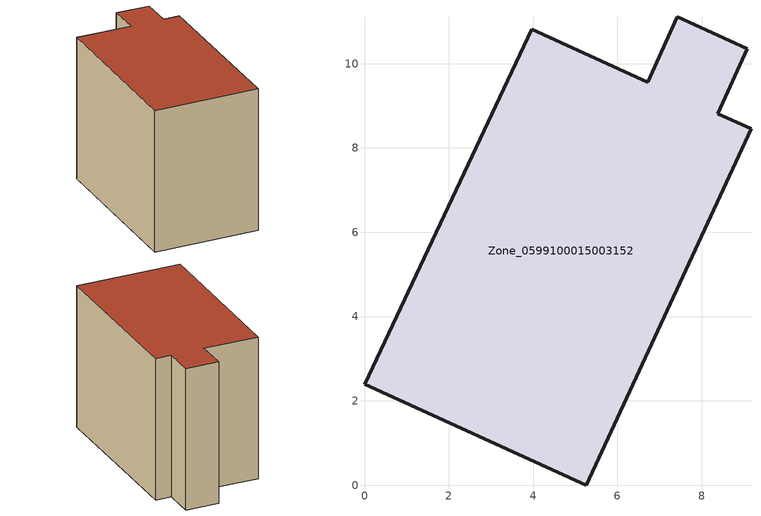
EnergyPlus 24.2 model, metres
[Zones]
Zone_0599100015003152
 floor ground (C_G): 5.26,0 0,2.39 3.97,10.81 6.72,9.56 7.42,11.11 9.08,10.35 8.38,8.81 9.17,8.45 z0.86
 wall outside (C_F): 8.38,8.81 9.08,10.35 7.42,11.11 6.72,9.56 3.97,10.81 0,2.39 5.26,0 9.17,8.45 8.38,8.81 z0.86:8.77
 roof outside (C_R): 5.26,0 9.17,8.45 8.38,8.81 9.08,10.35 7.42,11.11 6.72,9.56 3.97,10.81 0,2.39 z8.77
[BUILDING]
Pand.0599100015003152: North Axis=0; Terrain=City; Loads Convergence Tolerance Value=0.04; Temperature Convergence Tolerance Value=0.4; Solar Distribution=FullExterior; Maximum Number of Warmup Days=25; Minimum Number of Warmup Days=1
[Site:Location]
Rotterdam.The.Hague.AP_ZH_NLD Design_Conditions: Latitude=51.96; Longitude=4.45; Time Zone=1; Elevation=-4.5
[SITE:GROUNDTEMPERATURE:BUILDINGSURFACE]
18, 18, 18, 18, 18, 18, 18, 18, 18, 18, 18, 18
[MATERIAL] Thermal Absorptance=0.9; Solar Absorptance=0.7; Visible Absorptance=0.7
Name | Roughness | Thickness | Conductivity | Density | Specific Heat
G.TI.1965-1974 | MediumSmooth | 0.15 | 0.882353 | 540 | 1210
F.TI.1965-1974 | Rough | 0.3 | 0.697674 | 1920 | 840
R.TI.1965-1974 | MediumRough | 0.2 | 0.232558 | 1500 | 1000
[CONSTRUCTION]
C_G: G.TI.1965-1974
C_F: F.TI.1965-1974
C_R: R.TI.1965-1974
[ZONE]
Zone_0599100015003152: Type=1; Multiplier=1; Ceiling Height=Autocalculate; Volume=Autocalculate; Floor Area=autocalculate; Part of Total Floor Area=Yes
[ZONEINFILTRATION:DESIGNFLOWRATE]
Infil_Zone_0599100015003152: Zone or ZoneList or Space or SpaceList=Zone_0599100015003152; Schedule=AlwaysOn; Design Flow Rate Calculation Method=Flow/Area; Flow Rate per Floor Area=0.003; Constant Term Coefficient=1; Temperature Term Coefficient=0; Velocity Term Coefficient=0; Velocity Squared Term Coefficient=0
[HVACTEMPLATE:ZONE:IDEALLOADSAIRSYSTEM]
Zone_0599100015003152: Maximum Heating Supply Air Temperature=50; Minimum Cooling Supply Air Temperature=13; Maximum Heating Supply Air Humidity Ratio=0.0156; Minimum Cooling Supply Air Humidity Ratio=0.0077; Heating Limit=NoLimit; Cooling Limit=NoLimit; Dehumidification Control Type=ConstantSensibleHeatRatio; Cooling Sensible Heat Ratio=0.7; Dehumidification Setpoint=60; Humidification Control Type=None; Humidification Setpoint=30; Outdoor Air Method=None; Outdoor Air Flow Rate per Person=0.00944; Outdoor Air Flow Rate per Zone Floor Area=0; Outdoor Air Flow Rate per Zone=0; Demand Controlled Ventilation Type=None; Outdoor Air Economizer Type=NoEconomizer; Heat Recovery Type=None; Sensible Heat Recovery Effectiveness=0.7; Latent Heat Recovery Effectiveness=0.65
[ZONECONTROL:THERMOSTAT]
ThermostatControl_Zone_0599100015003152: Zone or ZoneList=Zone_0599100015003152; Control Type Schedule=DualSetpointControlType; Control 1=Thermostat_Zone_0599100015003152; Temperature Difference Between Cutout And Setpoint=0
[THERMOSTATSETPOINT:DUALSETPOINT]
Thermostat_Zone_0599100015003152: Heating Setpoint Temperature Schedule=HeatingSetpoint_Zone_0599100015003152; Cooling Setpoint Temperature Schedule=CoolingSetpoint_Zone_0599100015003152
[SCHEDULE:COMPACT]
HeatingSetpoint_Zone_0599100015003152: Through: 12/31, For: AllDays, Until: 24:00, 21
CoolingSetpoint_Zone_0599100015003152: Through: 12/31, For: AllDays, Until: 24:00, 24
DualSetpointControlType: Through: 12/31, For: AllDays, Until: 24:00, 4
AlwaysOn: Through: 12/31, For: AllDays, Until: 24:00, 1
